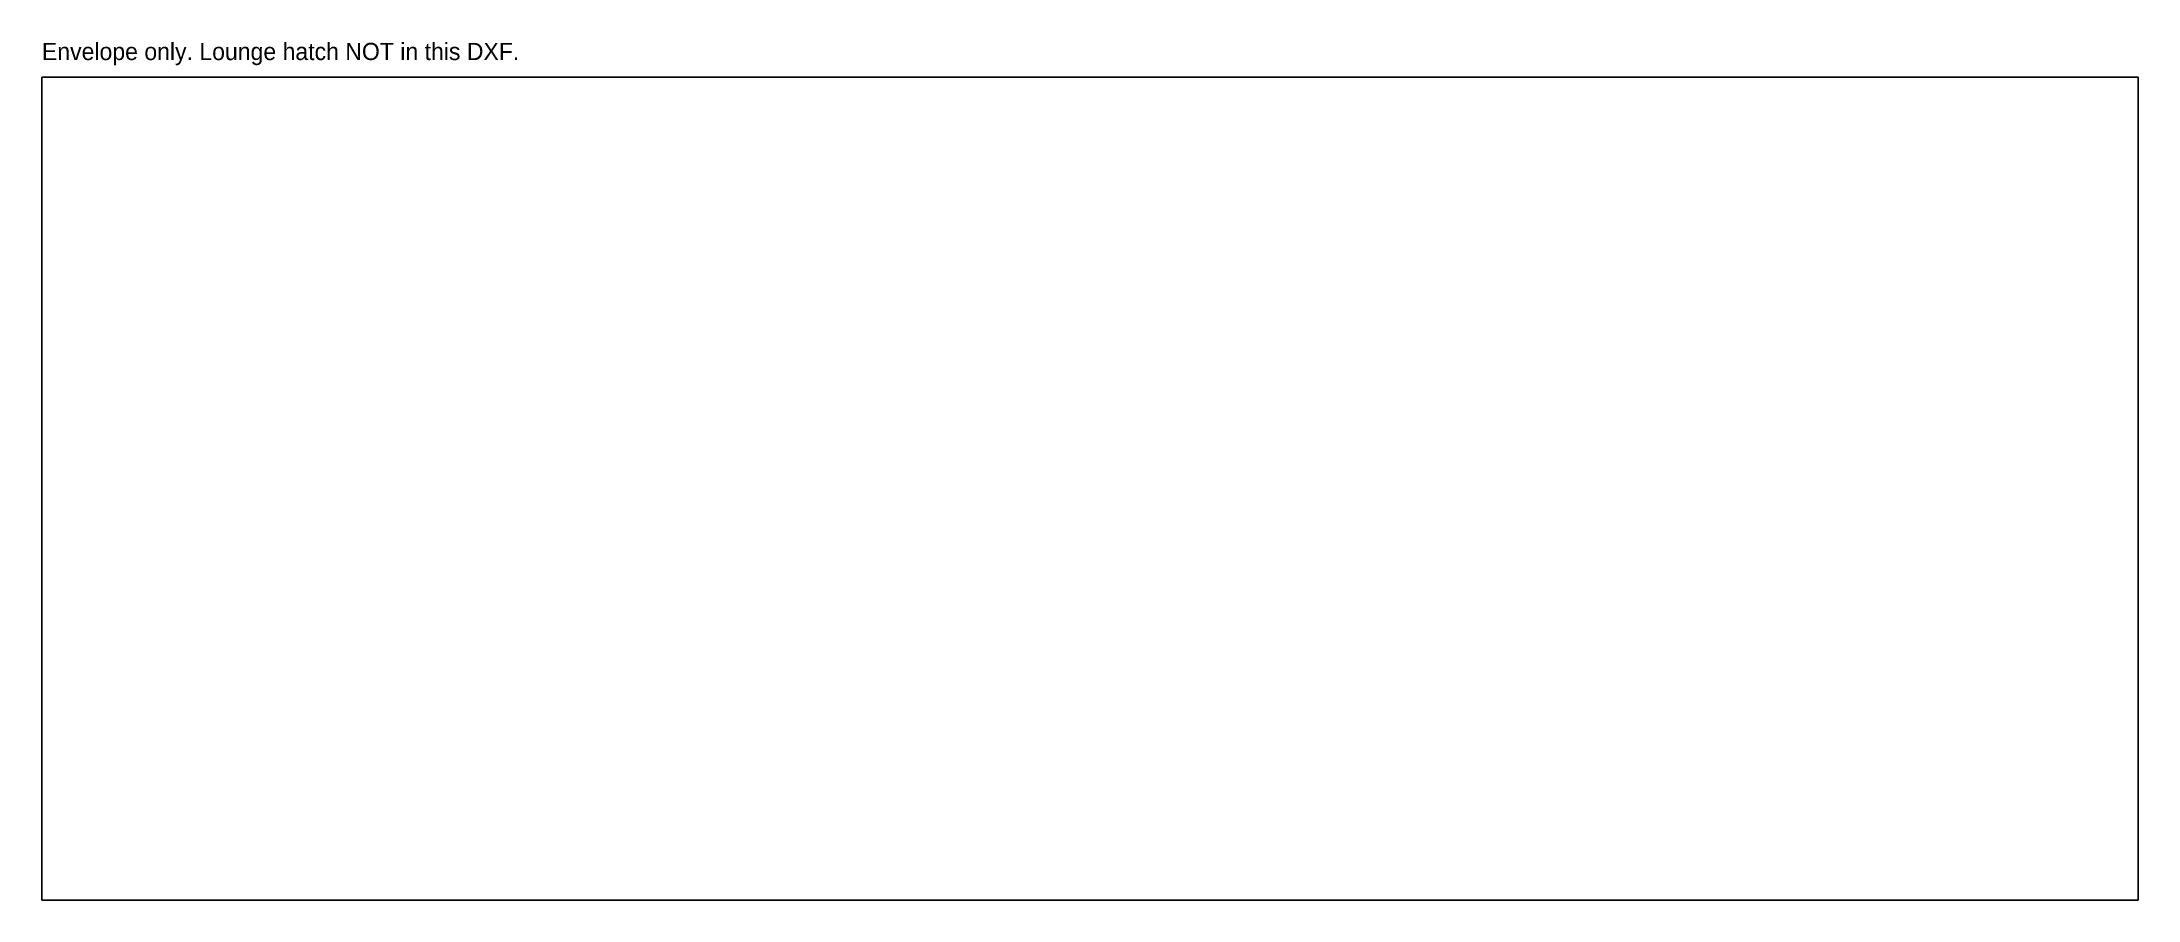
# Model space of a CAD drawing. Header units: millimetres. Extents: x 0 to 4870, y 0 to 1993.
import ezdxf

# ---------------------------------------------------------------- set-up
doc = ezdxf.new("R2010")
doc.units = ezdxf.units.MM

msp = doc.modelspace()

# ---------------------------------------------------------------- linework, layer by layer
at = {"layer": 'ENVELOPE'}
for p, q in [((4870, 1911), (0, 1911)), ((0, 1911), (0, 0)), ((4870, 0), (4870, 1911)), ((0, 0), (4870, 0))]:
    msp.add_line(p, q, dxfattribs=at)

# ---------------------------------------------------------------- texts
at = {"layer": 'NOTE'}
msp.add_text('Envelope only. Lounge hatch NOT in this DXF.', height=40, dxfattribs=at).set_placement((0, 1951))

doc.saveas('drawing.dxf')
